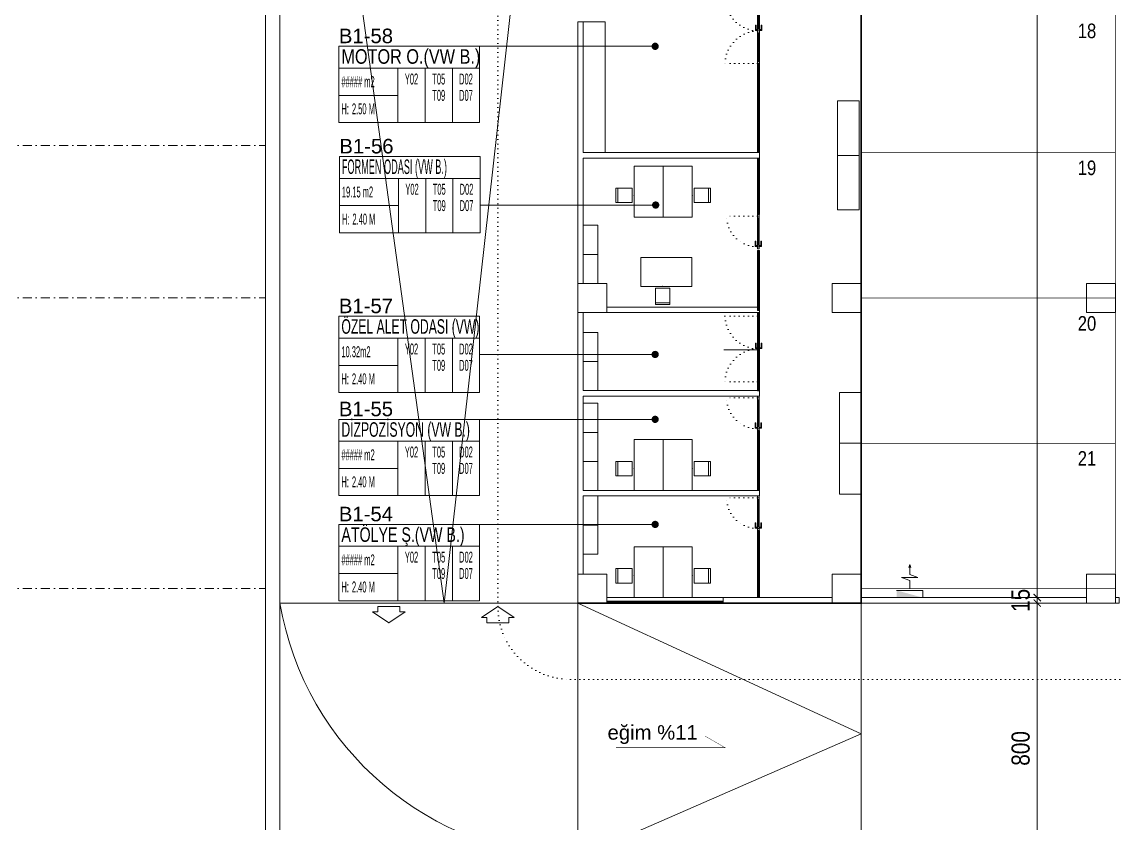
# Model space of a CAD drawing. Header units: metres. Extents: x -17822 to 152406, y -4219 to 19791.
# Drawn here: x 55330 to 58342, y 194 to 2400 of the extents above; entities that cross this region are included whole.
import ezdxf
from ezdxf.enums import TextEntityAlignment as Align
from ezdxf.xclip import XClip

# ---------------------------------------------------------------- set-up
doc = ezdxf.new("R2010")
doc.units = ezdxf.units.M
doc.header["$LTSCALE"] = 100
doc.header["$MEASUREMENT"] = 0
doc.header["$XCLIPFRAME"] = 0
for name, pattern in [('DASHDOT2', [0.5, 0.25, -0.125, 0, -0.125]), ('DOT2', [0.125, 0, -0.125]), ('DOT5', [0.75, 0, -0.75]), ('HIDDEN', [0.375, 0.25, -0.125])]:
    doc.linetypes.add(name, pattern=pattern)
doc.layers.get('0').update_dxf_attribs({"color": 9, "lineweight": 9})
for name, color, linetype, lineweight in [('00', 9, 'Continuous', 9), ('01', 9, 'Continuous', 9), ('05', 9, 'Continuous', 9), ('06B', 9, 'Continuous', 9), ('06D', 9, 'Continuous', 9), ('10', 9, 'Continuous', 9), ('15', 9, 'Continuous', 9), ('20', 9, 'DOT2', 9), ('21', 9, 'Continuous', 9), ('21_mahal200', 9, 'Continuous', 9), ('24', 9, 'DASHDOT2', 9), ('25', 9, 'Continuous', 9), ('32-ekipman', 9, 'Continuous', 9)]:
    doc.layers.add(name, color=color, linetype=linetype, lineweight=lineweight)
doc.styles.add('Arial', font='arial.ttf', dxfattribs={"height": 2.5})
doc.styles.add('MuuM_TEXT-ITALIC', font='ARIALNI.TTF')
doc.styles.add('MuuM_TEXT-STANDART', font='ARIALN.TTF')
doc.dimstyles.new('MuuM_DIM200', dxfattribs={"dimscale": 20, "dimtxt": 2, "dimasz": 1, "dimexe": 1, "dimexo": 1, "dimgap": 1, "dimtad": 1, "dimdec": 1, "dimrnd": 0.5, "dimdsep": 46, "dimtxsty": 'MuuM_TEXT-STANDART', "dimblk": 'ARCHTICK', "dimcen": 0, "dimdle": 0.15, "dimclrd": 256, "dimclre": 256, "dimclrt": 256, "dimadec": 0, "dimazin": 0, "dimtfac": 5, "dimtdec": 1, "dimtix": 1, "dimtmove": 2, "dimatfit": 3, "dimldrblk": 'DOT', "dimfxl": 3, "dimfxlon": 1, "dimtolj": 1, "dimlwd": -1, "dimlwe": -1, "dimarcsym": 0})

# ---------------------------------------------------------------- blocks, each defined once
blk = doc.blocks.new('p-akslar_yeni')
at = {"layer": '24'}
for points in [[(1488.5, -6515), (6415, -6515)], [(1488.5, -6935), (6415, -6935)], [(1488.5, -7735), (6415, -7735)]]:
    blk.add_lwpolyline(points, dxfattribs=at)
blk = doc.blocks.new('p-kolon_80x80')
blk.add_lwpolyline([(-40, -40), (40, -40), (40, 40), (-40, 40)], close=True)
blk = doc.blocks.new('1.bod.mimari.elk')
at = {"layer": '01'}
blk.add_lwpolyline([(40, -8750), (0, -8750), (0, -2950), (40, -2950), (40, -8750), (40, -8750)], close=True, dxfattribs=at)
for p in [(900, -6990), (1600, -6990), (2300, -6990), (900, -7790), (1600, -7790), (2300, -7790)]:
    blk.add_blockref('p-kolon_80x80', p, dxfattribs=at)
blk = doc.blocks.new('p-işyeri')
at = {"color": 0, "const_width": 2}
blk.add_lwpolyline([(200, 0), (200, 700), (-200, 700), (-200, 0)], close=True, dxfattribs=at)
blk = doc.blocks.new('p-birim')
blk.add_lwpolyline([(0, 0), (1, 0), (1, 1), (0, 1)], close=True)
blk = doc.blocks.new('prf-10x10')
blk.add_lwpolyline([(-5, -5), (5, -5), (5, 5), (-5, 5)], close=True)
at = {"color": 255}
blk.add_solid([(-5, -5), (5, -5), (-5, 5), (5, 5)], dxfattribs=at)
at = {"layer": '10'}
blk.add_point((0, 0), dxfattribs=at)
blk = doc.blocks.new('*U473')
at = {"layer": '06D'}
blk.add_lwpolyline([(-2.5, 320), (2.5, 320), (2.5, 0), (-2.5, 0)], close=True, dxfattribs=at)
at = {"layer": '15'}
blk.add_lwpolyline([(0, 315), (0, 5)], dxfattribs=at)
at = {"layer": '10', "xscale": 0.5, "yscale": 0.5, "rotation": 90}
for p in [(0, 317.5), (0, 2.5)]:
    blk.add_blockref('prf-10x10', p, dxfattribs=at)
blk = doc.blocks.new('0_slopearrow')
at = {"const_width": 0.05}
blk.add_lwpolyline([(11.21, 0), (-3.79, 0), (-1, 1.61)], dxfattribs=at)
at = {"style": 'Arial'}
blk.add_attdef('EGIM', text='', height=2, dxfattribs=at).set_placement((0, 0.5), align=Align.BOTTOM_LEFT)
at = {"style": 'MuuM_TEXT-ITALIC'}
blk.add_attdef('SLOPE', text='', height=2, dxfattribs=at).set_placement((0, -0.5), align=Align.TOP_LEFT)
blk = doc.blocks.new('p-al-01')
at = {"layer": '06B'}
for points in [[(27, 4.3), (27, 10.6), (42, 10.6), (42, 8.7), (29.3, 8.7), (29.3, 8.7), (29.3, 4.3), (27, 4.3)], [(27, -0.7), (27, -6.9), (42, -6.9), (42, -5), (29.3, -5), (29.3, -5), (29.3, -0.7), (27, -0.7)]]:
    blk.add_lwpolyline(points, dxfattribs=at)
at = {"layer": '06D'}
for p, q in [((115.7, 4.3), (28.8, 4.3)), ((28.8, -0.7), (115.7, -0.7))]:
    blk.add_line(p, q, dxfattribs=at)
at = {"layer": '10'}
for points in [[(25.7, -0.7), (25.7, 4.3), (20.7, 4.3), (20.7, -0.7)], [(30.7, -0.7), (30.7, 4.3), (25.7, 4.3), (25.7, -0.7)], [(110.7, -0.7), (110.7, 4.3), (105.7, 4.3), (105.7, -0.7)], [(115.7, -0.7), (115.7, 4.3), (110.7, 4.3), (110.7, -0.7)]]:
    blk.add_lwpolyline(points, close=True, dxfattribs=at)
at = {"layer": '15'}
blk.add_lwpolyline([(105.7, 1.8), (30.7, 1.8)], dxfattribs=at)
at = {"layer": '20'}
blk.add_lwpolyline([(110.7, -0.7), (110.7, -85.7)], dxfattribs=at)
blk.add_arc((110.7, -0.7), 85, 180, 270, dxfattribs=at)
blk = doc.blocks.new('_ArchTick')
at = {"color": 0, "linetype": 'ByBlock', "const_width": 0.15}
blk.add_lwpolyline([(-0.5, -0.5), (0.5, 0.5)], dxfattribs=at)
blk = doc.blocks.new('*D465')
at = {"layer": '25', "transparency": 16777216}
for p, q in [((92023.8, -1068), (92003.8, -1068)), ((92023.8, -1871), (92023.8, -1065)), ((92083.8, -1868), (92003.8, -1868))]:
    blk.add_line(p, q, dxfattribs=at)
at = {"layer": '25', "transparency": 16777216, "xscale": 20, "yscale": 20, "zscale": 20}
for p, rotation in [((92023.8, -1068), 90), ((92023.8, -1868), 270)]:
    blk.add_blockref('_ArchTick', p, dxfattribs=dict(at, rotation=rotation))
at = {"layer": '25', "transparency": 16777216, "insert": (91978.3, -1468), "char_height": 50, "attachment_point": 5, "rotation": 90, "style": 'MuuM_TEXT-STANDART'}
blk.add_mtext('\\A1;800', dxfattribs=at)
blk = doc.blocks.new('_Dot')
at = {"color": 0, "linetype": 'ByBlock', "lineweight": -2}
blk.add_line((-0.5, 0), (-1, 0), dxfattribs=at)
at = {"color": 0, "linetype": 'ByBlock', "const_width": 0.5}
blk.add_lwpolyline([(-0.25, 0, 1), (0.25, 0, 1)], format="xyb", close=True, dxfattribs=at)
blk = doc.blocks.new('*D466')
at = {"layer": '25', "transparency": 16777216}
for p, q in [((92023.8, -1053), (92003.8, -1053)), ((92023.8, -1053), (92023.8, -1033)), ((92023.8, -1068), (92023.8, -1053)), ((92083.8, -1068), (92003.8, -1068)), ((92023.8, -1068), (92023.8, -1088))]:
    blk.add_line(p, q, dxfattribs=at)
at = {"layer": '25', "transparency": 16777216, "xscale": 20, "yscale": 20, "zscale": 20}
for p, rotation in [((92023.8, -1053), 270), ((92023.8, -1068), 90)]:
    blk.add_blockref('_ArchTick', p, dxfattribs=dict(at, rotation=rotation))
at = {"layer": '25', "transparency": 16777216, "insert": (91978.3, -1060.5), "char_height": 50, "attachment_point": 5, "rotation": 90, "style": 'MuuM_TEXT-STANDART'}
blk.add_mtext('\\A1;15', dxfattribs=at)
blk = doc.blocks.new('*D467')
at = {"layer": '25', "transparency": 16777216}
for p, q in [((92079.7, 5767), (92003.8, 5767)), ((92023.8, -1056), (92023.8, 5770)), ((92079.7, -1053), (92003.8, -1053))]:
    blk.add_line(p, q, dxfattribs=at)
at = {"layer": '25', "transparency": 16777216, "xscale": 20, "yscale": 20, "zscale": 20}
for p, rotation in [((92023.8, 5767), 90), ((92023.8, -1053), 270)]:
    blk.add_blockref('_ArchTick', p, dxfattribs=dict(at, rotation=rotation))
at = {"layer": '25', "transparency": 16777216, "insert": (91978.3, 2247.9), "char_height": 50, "attachment_point": 5, "rotation": 90, "style": 'MuuM_TEXT-STANDART'}
blk.add_mtext('\\A1;6820', dxfattribs=at)
blk = doc.blocks.new('YD-72-20')
at = {"linetype": 'Continuous'}
for p, q in [((0, 0.714), (-0.028, 0.634)), ((0, 0.714), (0.028, 0.634)), ((0, 0.434), (0, 0.714)), ((-0.225, 0.355), (0.225, 0.355)), ((-0.225, 0.355), (0, 0.276)), ((0.225, 0.355), (0, 0.434)), ((0.36, 0), (-0.36, 0)), ((0, 0.058), (0, 0.276)), ((0.36, 0), (0.36, -0.2))]:
    blk.add_line(p, q, dxfattribs=at)
blk.add_solid([(0.36, -0.2), (-0.36, 0), (-0.36, -0.2)])
blk = doc.blocks.new('b1 yan.dol')
at = {"xscale": 100, "yscale": 100, "zscale": 100}
blk.add_blockref('YD-72-20', (57773.7, -18676.4), dxfattribs=at)
blk = doc.blocks.new('0_arrow1')
at = {"linetype": 'ByBlock', "lineweight": -2}
blk.add_lwpolyline([(15, -22.5), (-15, -22.5), (-15, -15), (-22.5, -15), (0, 0), (22.5, -15), (15, -15)], close=True, dxfattribs=at)
blk.add_point((0, 0))
blk = doc.blocks.new('p-sandalye')
blk.add_line((-45, 20), (-45, -20))
blk.add_lwpolyline([(-5, 20), (-50, 20), (-50, -20), (-5, -20)], close=True)
blk.add_point((0, 0.1))
blk = doc.blocks.new('p-masa_servis')
at = {"linetype": 'DOT5'}
blk.add_lwpolyline([(0, 0), (0, 0)], dxfattribs=at)
blk.add_lwpolyline([(0, 0), (0, -80), (140, -80), (140, 0)], close=True)
for p, rotation in [((60, 0), 270), ((50, -110.1), 2.073722e-10)]:
    blk.add_blockref('p-sandalye', p, dxfattribs=dict(rotation=rotation))
blk = doc.blocks.new('gr-p-birim')
blk.add_lwpolyline([(-0.5, -0.5), (0.5, -0.5), (0.5, 0.5), (-0.5, 0.5)], close=True)
blk = doc.blocks.new('*U471')
at = {"layer": '06D'}
blk.add_lwpolyline([(-2.5, 185), (2.5, 185), (2.5, 0), (-2.5, 0)], close=True, dxfattribs=at)
at = {"layer": '15'}
blk.add_lwpolyline([(0, 180), (0, 5)], dxfattribs=at)
at = {"layer": '10', "xscale": 0.5, "yscale": 0.5, "rotation": 90}
for p in [(0, 182.5), (0, 2.5)]:
    blk.add_blockref('prf-10x10', p, dxfattribs=at)
blk = doc.blocks.new('*U474')
at = {"layer": '06D'}
blk.add_lwpolyline([(-2.5, 165), (2.5, 165), (2.5, 0), (-2.5, 0)], close=True, dxfattribs=at)
at = {"layer": '15'}
blk.add_lwpolyline([(0, 160), (0, 5)], dxfattribs=at)
at = {"layer": '10', "xscale": 0.5, "yscale": 0.5, "rotation": 90}
for p in [(0, 162.5), (0, 2.5)]:
    blk.add_blockref('prf-10x10', p, dxfattribs=at)
blk = doc.blocks.new('p-al-01_a')
at = {"layer": '06B'}
for points in [[(-5, -88.6), (-11.2, -88.6), (-11.2, -73.6), (-9.4, -73.6), (-9.4, -86.4), (-9.4, -86.4), (-5, -86.4), (-5, -88.6)], [(0, -88.6), (6.2, -88.6), (6.2, -73.6), (4.4, -73.6), (4.4, -86.4), (4.4, -86.4), (0, -86.4), (0, -88.6)]]:
    blk.add_lwpolyline(points, dxfattribs=at)
at = {"layer": '06D'}
for p, q in [((-5, -86.9), (-5, -5)), ((0, -5), (0, -86.9)), ((-5, -93.1), (-5, -175)), ((0, -175), (0, -93.1))]:
    blk.add_line(p, q, dxfattribs=at)
at = {"layer": '10'}
for points in [[(-5, 0), (0, 0), (0, -5), (-5, -5)], [(-5, -85), (0, -85), (0, -90), (-5, -90)], [(-5, -95), (0, -95), (0, -90), (-5, -90)], [(-5, -180), (0, -180), (0, -175), (-5, -175)]]:
    blk.add_lwpolyline(points, close=True, dxfattribs=at)
at = {"layer": '15'}
for points in [[(-2.5, -5), (-2.5, -85)], [(-2.5, -175), (-2.5, -95)]]:
    blk.add_lwpolyline(points, dxfattribs=at)
at = {"layer": '20'}
for points in [[(-5.3, 0), (-94.9, 0)], [(-5.3, -180), (-94.9, -180)], [(-5, -180), (-94.9, -180)]]:
    blk.add_lwpolyline(points, dxfattribs=at)
for centre, start, end in [((-1.5, 3.4), 182.0745, 267.6937), ((-1.5, -183.4), 92.3063, 177.9255)]:
    blk.add_arc(centre, 93.5, start, end, dxfattribs=at)
blk = doc.blocks.new('*U472')
at = {"layer": '06D'}
blk.add_lwpolyline([(-2.5, 245), (2.5, 245), (2.5, 0), (-2.5, 0)], close=True, dxfattribs=at)
at = {"layer": '15'}
blk.add_lwpolyline([(0, 240), (0, 5)], dxfattribs=at)
at = {"layer": '10', "xscale": 0.5, "yscale": 0.5, "rotation": 90}
for p in [(0, 242.5), (0, 2.5)]:
    blk.add_blockref('prf-10x10', p, dxfattribs=at)
blk = doc.blocks.new('0_roomno2')
blk.add_lwpolyline([(19.38, -10.5), (0, -10.5), (0, 0), (19.38, 0)], close=True)
for points in [[(0, -3), (19.38, -3)], [(8.12, -3), (8.12, -10.5)], [(11.88, -3), (11.88, -10.5)], [(15.62, -3), (15.62, -10.5)], [(0, -6.75), (8.12, -6.75)]]:
    blk.add_lwpolyline(points)
at = {"style": 'MuuM_TEXT-STANDART', "width": 0.6}
blk.add_text('H:', height=1.5, dxfattribs=at).set_placement((0.35, -8.61), align=Align.MIDDLE_LEFT)
at = {"style": 'Arial'}
blk.add_attdef('ODANO', (0, 1.17), '', height=2, dxfattribs=at)
blk.add_attdef('MEKANADI', text='', height=2, dxfattribs=at).set_placement((0.35, -3), align=Align.BOTTOM_LEFT)
at = {"style": 'MuuM_TEXT-STANDART', "width": 0.6}
for tag, p in [('M2', (0.35, -4.88)), ('TEMIZTAVANYUKSEKLIGI', (1.8, -8.61))]:
    blk.add_attdef(tag, text='', height=1.5, dxfattribs=at).set_placement(p, align=Align.MIDDLE_LEFT)
for tag, p in [('YER01', (10, -4.5)), ('TAVAN01', (13.75, -4.5)), ('DUVAR01', (17.5, -4.5)), ('YER02', (10, -6.75)), ('TAVAN02', (13.75, -6.75)), ('DUVAR02', (17.5, -6.75)), ('YER03', (10, -9)), ('TAVAN03', (13.75, -9)), ('DUVAR03', (17.5, -9))]:
    blk.add_attdef(tag, text='', height=1.5, dxfattribs=at).set_placement(p, align=Align.MIDDLE_CENTER)
blk = doc.blocks.new('1.bod.mimari1.elk')
at = {"layer": '00'}
for points in [[(1360, -6590), (1360, -6605), (875, -6605), (875, -6950), (860, -6950), (860, -6230), (875, -6230), (875, -6590)], [(1360, -6590), (1360, -6605), (875, -6605), (875, -6950), (860, -6950), (860, -6230), (875, -6230), (875, -6590)], [(1360, -7015), (1360, -7030), (940, -7030), (940, -7015)], [(1360, -7520), (1360, -7535), (875, -7535), (875, -7750), (860, -7750), (860, -7030), (875, -7030), (875, -7245), (1360, -7245), (1360, -7260), (875, -7260), (875, -7520)], [(1360, -7520), (1360, -7535), (875, -7535), (875, -7750), (860, -7750), (860, -7030), (875, -7030), (875, -7245), (1360, -7245), (1360, -7260), (875, -7260), (875, -7520)], [(1560, -7815), (1560, -7815), (1560, -7815), (1560, -7815), (1560, -7815), (1560, -7830), (1260, -7830), (1260, -7815), (1560, -7815)], [(1640, -7815), (2260, -7815), (2260, -7830), (1640, -7830)], [(2340, -7830), (2350, -7830), (2350, -7815), (2340, -7815)]]:
    blk.add_lwpolyline(points, close=True, dxfattribs=at)
at = {"layer": '06D'}
for p, q in [((1360, -7030), (1360, -7245)), ((1360, -7132.93), (1261.7, -7132.93))]:
    blk.add_line(p, q, dxfattribs=at)
for points in [[(51.02, -4630), (491.81, -7830), (851.02, -4630)], [(860, -7830), (860, -8550)], [(1260, -7815), (940, -7815)]]:
    blk.add_lwpolyline(points, dxfattribs=at)
at = {"layer": '06D', "linetype": 'DOT2'}
blk.add_lwpolyline([(640, -5042.1), (640, -7840, 0.4142136), (840, -8040), (3100, -8040)], format="xyb", dxfattribs=at)
at = {"layer": '06D'}
for points in [[(1355, -6759.81), (1360, -6759.81), (1360, -6605), (1355, -6605)], [(1355, -7052.22), (1360, -7052.22), (1360, -7030), (1355, -7030)], [(1355, -7245.31), (1360, -7245.31), (1360, -7220.43), (1355, -7220.43)]]:
    blk.add_lwpolyline(points, close=True, dxfattribs=at)
blk.add_lwpolyline([(940, -8530), (1640, -8530), (1640, -7830), (860, -7830), (1640, -8190), (860, -8530, -0.3624657), (40, -7830), (860, -7830)], format="xyb", dxfattribs=at)
at = {"layer": '15'}
for points in [[(1357.5, -6754.81), (1357.5, -6610)], [(1357.5, -7047.22), (1357.5, -7035)], [(1357.5, -7240.31), (1357.5, -7225.43)]]:
    blk.add_lwpolyline(points, dxfattribs=at)
at = {"layer": '20', "ltscale": 2, "const_width": 5}
blk.add_lwpolyline([(860, -7830), (1640, -7830), (1640, -4630), (1640, -4630), (1640, -3830), (1640, -3830), (1640, -2240), (3740, -2240), (3740, -1723.58)], dxfattribs=at)
for p in [(1360, -6165), (1360, -7040.43)]:
    blk.add_blockref('p-al-01_a', p)
at = {"xscale": -1}
for name, p, rotation in [('*U472', (1357.5, -6345), 180), ('*U472', (1357.5, -6345), 180), ('p-al-01', (1355.4, -6875.29), 270), ('*U474', (1357.5, -6859.62), 180), ('*U471', (1357.5, -7060), 180), ('p-al-01', (1355.4, -7375.67), 270), ('p-al-01', (1355.4, -7375.67), 270), ('*U474', (1357.5, -7355), 180), ('p-al-01', (1355.4, -7650.67), 270), ('*U471', (1357.5, -7630), 180), ('*U473', (940, -7827.5), 270)]:
    blk.add_blockref(name, p, dxfattribs=dict(at, rotation=rotation))
at = {"layer": '05'}
for name, p, xscale, yscale in [('p-birim', (875, -6590), 60.00000000000003, 360), ('p-birim', (875, -6590), 60.00000000000003, 360), ('p-birim', (1575, -6597.5), 60.00000000000003, 150), ('p-birim', (1575, -6747.5), 60.00000000000003, 150), ('p-birim', (1580, -7390), 60.00000000000003, 140), ('gr-p-birim', (895, -7575), 40, 80), ('gr-p-birim', (895, -7655), 40, 80)]:
    blk.add_blockref(name, p, dxfattribs=dict(at, xscale=xscale, yscale=yscale))
ref = blk.add_blockref('p-masa_servis', (1015, -6767.47), dxfattribs=dict(at, rotation=90))
XClip(ref).set_block_clipping_path([(-55.5106706136, -84.5585723777), (163.3295749435, 61.9818189005)])
ref = blk.add_blockref('p-masa_servis', (1175, -6767.47), dxfattribs=dict(at, xscale=-1, rotation=270))
XClip(ref).set_block_clipping_path([(-55.5106706136, -84.5585723777), (163.3295749435, 61.9818189005)])
at = {"layer": '05', "rotation": 180}
for name, p, xscale, yscale in [('gr-p-birim', (895, -6830), -40, 80), ('gr-p-birim', (895, -6910), -40, 80), ('gr-p-birim', (895, -7125), -40, 80), ('gr-p-birim', (895, -7205), -40, 80), ('gr-p-birim', (895, -7320), -40, 80), ('gr-p-birim', (895, -7400), -40, 80), ('p-birim', (1580, -7390.07), -60.00000000000003, 140), ('gr-p-birim', (895, -7480), -40, 80)]:
    blk.add_blockref(name, p, dxfattribs=dict(at, xscale=xscale, yscale=yscale))
at = {"layer": '05'}
ref = blk.add_blockref('p-masa_servis', (1033.58, -6958.2), dxfattribs=dict(at, xscale=-1, rotation=180))
XClip(ref).set_block_clipping_path([(-55.5106706136, -84.5585723777), (163.3295749435, 61.9818189005)])
ref = blk.add_blockref('p-masa_servis', (1015, -7520), dxfattribs=dict(at, rotation=90))
XClip(ref).set_block_clipping_path([(-55.5106706136, -84.5585723777), (163.3295749435, 61.9818189005)])
ref = blk.add_blockref('p-masa_servis', (1175, -7520), dxfattribs=dict(at, xscale=-1, rotation=270))
XClip(ref).set_block_clipping_path([(-55.5106706136, -84.5585723777), (163.3295749435, 61.9818189005)])
ref = blk.add_blockref('p-masa_servis', (1015, -7815), dxfattribs=dict(at, rotation=90.00000000000001))
XClip(ref).set_block_clipping_path([(-55.5106706136, -84.5585723777), (163.3295749435, 61.9818189005)])
ref = blk.add_blockref('p-masa_servis', (1175, -7815), dxfattribs=dict(at, xscale=-1, rotation=270))
XClip(ref).set_block_clipping_path([(-55.5106706136, -84.5585723777), (163.3295749435, 61.9818189005)])
at = {"layer": '06D', "color": 89, "linetype": 'HIDDEN', "true_color": 0x2e4d23, "rotation": 90}
for p in [(2340, -6390), (2340, -6790), (2340, -7190), (2340, -7590)]:
    blk.add_blockref('p-işyeri', p, dxfattribs=at)
at = {"layer": '06D', "xscale": -2, "yscale": 2, "zscale": 2, "rotation": 180}
blk.add_blockref('0_arrow1', (340, -7884.28), dxfattribs=at)
at = {"layer": '06D', "xscale": -2, "yscale": 2, "zscale": 2}
blk.add_blockref('0_arrow1', (640, -7839.28), dxfattribs=at)
at = {"layer": '10', "extrusion": (0, 0, -1), "xscale": 0.5, "yscale": 0.5, "zscale": -1, "rotation": 270}
for p in [(-1357.5, -6607.5), (-1357.5, -6757.31), (-1357.5, -7032.5), (-1357.5, -7049.72), (-1357.5, -7222.93), (-1357.5, -7242.81)]:
    blk.add_blockref('prf-10x10', p, dxfattribs=at)
at = {"layer": '21'}
ref = blk.add_blockref('0_slopearrow', (1189.79, -8227.94), dxfattribs=dict(at, xscale=-20, yscale=20, zscale=20))
ref.add_attrib('EGIM', 'eğim %11', dxfattribs={"layer": '0', "height": 40, "style": 'Arial'}).set_placement((941.94, -8217.94), align=Align.BOTTOM_LEFT)
at = {"layer": '21_mahal200'}
ref = blk.add_blockref('0_roomno2', (202.31, -6297.26), dxfattribs=dict(at, xscale=20, yscale=20, zscale=20))
ref.add_attrib('ODANO', 'B1-58', (202.31, -6288.62), dxfattribs={"layer": '0', "height": 40, "style": 'Arial'})
ref.add_attrib('MEKANADI', 'MOTOR O.(VW B.)', dxfattribs={"layer": '0', "height": 40, "style": 'Arial', "width": 0.8}).set_placement((209.31, -6357.26), align=Align.BOTTOM_LEFT)
ref.add_attrib('M2', '##### m2', dxfattribs={"layer": '0', "height": 30, "style": 'MuuM_TEXT-STANDART', "width": 0.6}).set_placement((209.31, -6394.76), align=Align.MIDDLE_LEFT)
ref.add_attrib('TEMIZTAVANYUKSEKLIGI', '2.50 M', dxfattribs={"layer": '0', "height": 30, "style": 'MuuM_TEXT-STANDART', "width": 0.6}).set_placement((238.31, -6469.42), align=Align.MIDDLE_LEFT)
ref.add_attrib('YER01', 'Y02', dxfattribs={"layer": '0', "height": 30, "style": 'MuuM_TEXT-STANDART', "width": 0.6}).set_placement((402.31, -6387.26), align=Align.MIDDLE_CENTER)
ref.add_attrib('TAVAN01', 'T05', dxfattribs={"layer": '0', "height": 30, "style": 'MuuM_TEXT-STANDART', "width": 0.6}).set_placement((477.31, -6387.26), align=Align.MIDDLE_CENTER)
ref.add_attrib('DUVAR01', 'D02', dxfattribs={"layer": '0', "height": 30, "style": 'MuuM_TEXT-STANDART', "width": 0.6}).set_placement((552.31, -6387.26), align=Align.MIDDLE_CENTER)
ref.add_attrib('TAVAN02', 'T09', dxfattribs={"layer": '0', "height": 30, "style": 'MuuM_TEXT-STANDART', "width": 0.6}).set_placement((477.31, -6432.26), align=Align.MIDDLE_CENTER)
ref.add_attrib('DUVAR02', 'D07', dxfattribs={"layer": '0', "height": 30, "style": 'MuuM_TEXT-STANDART', "width": 0.6}).set_placement((552.31, -6432.26), align=Align.MIDDLE_CENTER)
ref = blk.add_blockref('0_roomno2', (203.7, -6600.73), dxfattribs=dict(at, xscale=20, yscale=20, zscale=20))
ref.add_attrib('ODANO', 'B1-56', (203.7, -6592.09), dxfattribs={"layer": '0', "height": 40, "style": 'Arial'})
ref.add_attrib('MEKANADI', 'FORMEN ODASI (VW B.)', dxfattribs={"layer": '0', "height": 40, "style": 'Arial', "width": 0.45}).set_placement((210.7, -6660.73), align=Align.BOTTOM_LEFT)
ref.add_attrib('M2', '19.15 m2', dxfattribs={"layer": '0', "height": 30, "style": 'MuuM_TEXT-STANDART', "width": 0.6}).set_placement((210.7, -6698.23), align=Align.MIDDLE_LEFT)
ref.add_attrib('TEMIZTAVANYUKSEKLIGI', '2.40 M', dxfattribs={"layer": '0', "height": 30, "style": 'MuuM_TEXT-STANDART', "width": 0.6}).set_placement((239.7, -6772.89), align=Align.MIDDLE_LEFT)
ref.add_attrib('YER01', 'Y02', dxfattribs={"layer": '0', "height": 30, "style": 'MuuM_TEXT-STANDART', "width": 0.6}).set_placement((403.7, -6690.73), align=Align.MIDDLE_CENTER)
ref.add_attrib('TAVAN01', 'T05', dxfattribs={"layer": '0', "height": 30, "style": 'MuuM_TEXT-STANDART', "width": 0.6}).set_placement((478.7, -6690.73), align=Align.MIDDLE_CENTER)
ref.add_attrib('DUVAR01', 'D02', dxfattribs={"layer": '0', "height": 30, "style": 'MuuM_TEXT-STANDART', "width": 0.6}).set_placement((553.7, -6690.73), align=Align.MIDDLE_CENTER)
ref.add_attrib('TAVAN02', 'T09', dxfattribs={"layer": '0', "height": 30, "style": 'MuuM_TEXT-STANDART', "width": 0.6}).set_placement((478.7, -6735.73), align=Align.MIDDLE_CENTER)
ref.add_attrib('DUVAR02', 'D07', dxfattribs={"layer": '0', "height": 30, "style": 'MuuM_TEXT-STANDART', "width": 0.6}).set_placement((553.7, -6735.73), align=Align.MIDDLE_CENTER)
ref = blk.add_blockref('0_roomno2', (202.31, -7040.51), dxfattribs=dict(at, xscale=20, yscale=20, zscale=20))
ref.add_attrib('ODANO', 'B1-57', (202.31, -7031.87), dxfattribs={"layer": '0', "height": 40, "style": 'Arial'})
ref.add_attrib('MEKANADI', 'ÖZEL ALET ODASI (VW)', dxfattribs={"layer": '0', "height": 40, "style": 'Arial', "width": 0.6}).set_placement((209.31, -7100.51), align=Align.BOTTOM_LEFT)
ref.add_attrib('M2', '10.32m2', dxfattribs={"layer": '0', "height": 30, "style": 'MuuM_TEXT-STANDART', "width": 0.6}).set_placement((209.31, -7138.01), align=Align.MIDDLE_LEFT)
ref.add_attrib('TEMIZTAVANYUKSEKLIGI', '2.40 M', dxfattribs={"layer": '0', "height": 30, "style": 'MuuM_TEXT-STANDART', "width": 0.6}).set_placement((238.31, -7212.67), align=Align.MIDDLE_LEFT)
ref.add_attrib('YER01', 'Y02', dxfattribs={"layer": '0', "height": 30, "style": 'MuuM_TEXT-STANDART', "width": 0.6}).set_placement((402.31, -7130.51), align=Align.MIDDLE_CENTER)
ref.add_attrib('TAVAN01', 'T05', dxfattribs={"layer": '0', "height": 30, "style": 'MuuM_TEXT-STANDART', "width": 0.6}).set_placement((477.31, -7130.51), align=Align.MIDDLE_CENTER)
ref.add_attrib('DUVAR01', 'D02', dxfattribs={"layer": '0', "height": 30, "style": 'MuuM_TEXT-STANDART', "width": 0.6}).set_placement((552.31, -7130.51), align=Align.MIDDLE_CENTER)
ref.add_attrib('TAVAN02', 'T09', dxfattribs={"layer": '0', "height": 30, "style": 'MuuM_TEXT-STANDART', "width": 0.6}).set_placement((477.31, -7175.51), align=Align.MIDDLE_CENTER)
ref.add_attrib('DUVAR02', 'D07', dxfattribs={"layer": '0', "height": 30, "style": 'MuuM_TEXT-STANDART', "width": 0.6}).set_placement((552.31, -7175.51), align=Align.MIDDLE_CENTER)
ref = blk.add_blockref('0_roomno2', (202.31, -7324.14), dxfattribs=dict(at, xscale=20, yscale=20, zscale=20))
ref.add_attrib('ODANO', 'B1-55', (202.31, -7315.5), dxfattribs={"layer": '0', "height": 40, "style": 'Arial'})
ref.add_attrib('MEKANADI', 'DİZPOZİSYON (VW B.)', dxfattribs={"layer": '0', "height": 40, "style": 'Arial', "width": 0.6}).set_placement((209.31, -7384.14), align=Align.BOTTOM_LEFT)
ref.add_attrib('M2', '##### m2', dxfattribs={"layer": '0', "height": 30, "style": 'MuuM_TEXT-STANDART', "width": 0.6}).set_placement((209.31, -7421.64), align=Align.MIDDLE_LEFT)
ref.add_attrib('TEMIZTAVANYUKSEKLIGI', '2.40 M', dxfattribs={"layer": '0', "height": 30, "style": 'MuuM_TEXT-STANDART', "width": 0.6}).set_placement((238.31, -7496.3), align=Align.MIDDLE_LEFT)
ref.add_attrib('YER01', 'Y02', dxfattribs={"layer": '0', "height": 30, "style": 'MuuM_TEXT-STANDART', "width": 0.6}).set_placement((402.31, -7414.14), align=Align.MIDDLE_CENTER)
ref.add_attrib('TAVAN01', 'T05', dxfattribs={"layer": '0', "height": 30, "style": 'MuuM_TEXT-STANDART', "width": 0.6}).set_placement((477.31, -7414.14), align=Align.MIDDLE_CENTER)
ref.add_attrib('DUVAR01', 'D02', dxfattribs={"layer": '0', "height": 30, "style": 'MuuM_TEXT-STANDART', "width": 0.6}).set_placement((552.31, -7414.14), align=Align.MIDDLE_CENTER)
ref.add_attrib('TAVAN02', 'T09', dxfattribs={"layer": '0', "height": 30, "style": 'MuuM_TEXT-STANDART', "width": 0.6}).set_placement((477.31, -7459.14), align=Align.MIDDLE_CENTER)
ref.add_attrib('DUVAR02', 'D07', dxfattribs={"layer": '0', "height": 30, "style": 'MuuM_TEXT-STANDART', "width": 0.6}).set_placement((552.31, -7459.14), align=Align.MIDDLE_CENTER)
ref = blk.add_blockref('0_roomno2', (202.31, -7613.4), dxfattribs=dict(at, xscale=20, yscale=20, zscale=20))
ref.add_attrib('ODANO', 'B1-54', (202.31, -7604.76), dxfattribs={"layer": '0', "height": 40, "style": 'Arial'})
ref.add_attrib('MEKANADI', 'ATÖLYE Ş.(VW B.)', dxfattribs={"layer": '0', "height": 40, "style": 'Arial', "width": 0.7}).set_placement((209.31, -7673.4), align=Align.BOTTOM_LEFT)
ref.add_attrib('M2', '##### m2', dxfattribs={"layer": '0', "height": 30, "style": 'MuuM_TEXT-STANDART', "width": 0.6}).set_placement((209.31, -7710.9), align=Align.MIDDLE_LEFT)
ref.add_attrib('TEMIZTAVANYUKSEKLIGI', '2.40 M', dxfattribs={"layer": '0', "height": 30, "style": 'MuuM_TEXT-STANDART', "width": 0.6}).set_placement((238.31, -7785.56), align=Align.MIDDLE_LEFT)
ref.add_attrib('YER01', 'Y02', dxfattribs={"layer": '0', "height": 30, "style": 'MuuM_TEXT-STANDART', "width": 0.6}).set_placement((402.31, -7703.4), align=Align.MIDDLE_CENTER)
ref.add_attrib('TAVAN01', 'T05', dxfattribs={"layer": '0', "height": 30, "style": 'MuuM_TEXT-STANDART', "width": 0.6}).set_placement((477.31, -7703.4), align=Align.MIDDLE_CENTER)
ref.add_attrib('DUVAR01', 'D02', dxfattribs={"layer": '0', "height": 30, "style": 'MuuM_TEXT-STANDART', "width": 0.6}).set_placement((552.31, -7703.4), align=Align.MIDDLE_CENTER)
ref.add_attrib('TAVAN02', 'T09', dxfattribs={"layer": '0', "height": 30, "style": 'MuuM_TEXT-STANDART', "width": 0.6}).set_placement((477.31, -7748.4), align=Align.MIDDLE_CENTER)
ref.add_attrib('DUVAR02', 'D07', dxfattribs={"layer": '0', "height": 30, "style": 'MuuM_TEXT-STANDART', "width": 0.6}).set_placement((552.31, -7748.4), align=Align.MIDDLE_CENTER)
at = {"layer": '32-ekipman'}
blk.add_blockref('b1 yan.dol', (-56000, 10881.42), dxfattribs=at)
at = {"layer": '21', "style": 'MuuM_TEXT-STANDART'}
for s, p in [('18', (2287.18, -6286.79)), ('19', (2287.18, -6663.71)), ('20', (2287.18, -7092.05)), ('21', (2287.18, -7463.71))]:
    blk.add_text(s, height=40, dxfattribs=at).set_placement(p, align=Align.BOTTOM_RIGHT)
at = {"layer": '25'}
dim = blk.add_linear_dim(base=(2124.7, -995), p1=(2200.58, -7815), p2=(2200.58, -995), angle=90, dimstyle='MuuM_DIM200', override={"dimtxt": 2.5}, dxfattribs=at)
dim.commit()
dim.dimension.update_dxf_attribs({"geometry": '*D467', "text_midpoint": (2079.17, -4514.08), "dimtype": 128, "insert": (-89899.09, -6762)})
for base, p1, p2, picture, middle in [((2124.7, -7815), (2360.93, -7830), (2124.7, -7815), '*D466', (2079.17, -7822.5)), ((2124.7, -7830), (2360.93, -8630), (2124.7, -7830), '*D465', (2079.17, -8230))]:
    dim = blk.add_linear_dim(base=base, p1=p1, p2=p2, angle=90, dimstyle='MuuM_DIM200', override={"dimtxt": 2.5}, dxfattribs=at)
    dim.commit()
    dim.dimension.update_dxf_attribs({"geometry": picture, "text_midpoint": middle, "insert": (-89899.09, -6762)})
at = {"layer": '21_mahal200'}
for points in [[(1072.99, -6297.26), (589.81, -6297.26)], [(1074.38, -6734.21), (591.2, -6734.21)], [(1072.99, -7145.51), (589.81, -7145.51)], [(1072.99, -7324.14), (589.81, -7324.14)], [(1072.99, -7613.4), (589.81, -7613.4)]]:
    blk.add_leader(points, dimstyle='MuuM_DIM200', override={"dimasz": 1, "dimfxl": 10}, dxfattribs=at)

msp = doc.modelspace()

# ---------------------------------------------------------------- block references
at = {"layer": '06D'}
for name in ['1.bod.mimari.elk', '1.bod.mimari1.elk']:
    msp.add_blockref(name, (56000, 8630), dxfattribs=at)
at = {"layer": '24'}
msp.add_blockref('p-akslar_yeni', (49585, 8575), dxfattribs=at)
msp.add_blockref('p-akslar_yeni', (49585, 8575), dxfattribs=at)

doc.saveas('drawing.dxf')
